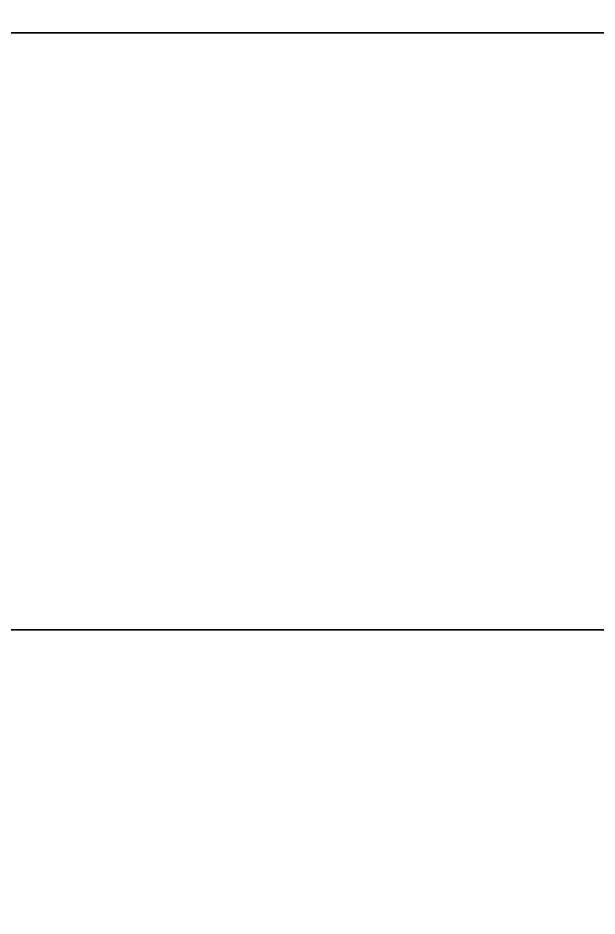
# Model space of a CAD drawing. Extents: x -2.94 to 0, y 0 to 1.37.
# Drawn here: x -1.7818 to -1.7431, y 0.7008 to 0.761 of the extents above; entities that cross this region are included whole.
import ezdxf

# ---------------------------------------------------------------- set-up
doc = ezdxf.new("R2010")
doc.units = 0
for name, color, linetype in [('CAP_1.31', 49, 'CONTINUOUS'), ('CAP_1.8', 49, 'CONTINUOUS'), ('CAP_2.31', 49, 'CONTINUOUS'), ('CAP_2.8', 49, 'CONTINUOUS'), ('EXTRUDE_NURBS_16', 49, 'CONTINUOUS'), ('RECTANGLE', 49, 'CONTINUOUS'), ('ROUNDING_1.8', 49, 'CONTINUOUS'), ('ROUNDING_2.8', 49, 'CONTINUOUS')]:
    doc.layers.add(name, color=color, linetype=linetype)

msp = doc.modelspace()

# ---------------------------------------------------------------- meshes
at = {"layer": 'CAP_1.31'}
mesh = msp.add_polyface(dxfattribs=at)
corners = [(-2.17, 0.76, 2.9754), (-0.7725, 0.76, 1.91), (-0.7725, 0.76, 1.83), (-2.17, 0.76, 2.8954)]
mesh.append_faces([[corners[k] for k in face] for face in [(3, 2, 1, 1), (3, 1, 0, 0)]])
at = {"layer": 'CAP_1.8'}
mesh = msp.add_polyface(dxfattribs=at)
corners = [(-1.87, 0.8, 1.6786), (-1.87, 0.03, 1.6786), (-1.57, 0.03, 1.6786), (-1.57, 0.8, 1.6786)]
mesh.append_faces([[corners[k] for k in face] for face in [(0, 1, 3, 3), (1, 2, 3, 3)]])
at = {"layer": 'CAP_2.31'}
mesh = msp.add_polyface(dxfattribs=at)
corners = [(-2.17, 0.72, 2.9754), (-0.7725, 0.72, 1.91), (-0.7725, 0.72, 1.83), (-2.17, 0.72, 2.8954)]
mesh.append_faces([[corners[k] for k in face] for face in [(0, 1, 3, 3), (1, 2, 3, 3)]])
at = {"layer": 'CAP_2.8'}
mesh = msp.add_polyface(dxfattribs=at)
corners = [(-1.87, 0.8, 1.7106), (-1.87, 0.03, 1.7106), (-1.57, 0.03, 1.7106), (-1.57, 0.8, 1.7106)]
mesh.append_faces([[corners[k] for k in face] for face in [(3, 2, 0, 0), (2, 1, 0, 0)]])
at = {"layer": 'EXTRUDE_NURBS_16'}
mesh = msp.add_polyface(dxfattribs=at)
corners = [(-2.17, 0.76, 2.9754), (-0.7725, 0.76, 1.91), (-0.7725, 0.76, 1.83), (-2.17, 0.76, 2.8954), (-2.17, 0.72, 2.9754), (-0.7725, 0.72, 1.91), (-0.7725, 0.72, 1.83), (-2.17, 0.72, 2.8954)]
mesh.append_faces([[corners[k] for k in face] for face in [(0, 1, 5, 4), (1, 2, 6, 5), (2, 3, 7, 6), (3, 0, 4, 7)]])
at = {"layer": 'RECTANGLE'}
mesh = msp.add_polyface(dxfattribs=at)
corners = [(-1.871, 0.801, 1.6796), (-1.871, 0.029, 1.6796), (-1.569, 0.029, 1.6796), (-1.569, 0.801, 1.6796), (-1.871, 0.801, 1.7096), (-1.871, 0.029, 1.7096), (-1.569, 0.029, 1.7096), (-1.569, 0.801, 1.7096)]
mesh.append_faces([[corners[k] for k in face] for face in [(0, 4, 5, 1), (1, 5, 6, 2), (2, 6, 7, 3), (3, 7, 4, 0)]])
at = {"layer": 'ROUNDING_1.8'}
mesh = msp.add_polyface(dxfattribs=at)
corners = [(-1.871, 0.801, 1.6796), (-1.871, 0.029, 1.6796), (-1.569, 0.029, 1.6796), (-1.569, 0.801, 1.6796), (-1.87, 0.8, 1.6786), (-1.87, 0.03, 1.6786), (-1.57, 0.03, 1.6786), (-1.57, 0.8, 1.6786)]
mesh.append_faces([[corners[k] for k in face] for face in [(0, 1, 5, 4), (1, 2, 6, 5), (2, 3, 7, 6), (3, 0, 4, 7)]])
at = {"layer": 'ROUNDING_2.8'}
mesh = msp.add_polyface(dxfattribs=at)
corners = [(-1.871, 0.801, 1.7096), (-1.871, 0.029, 1.7096), (-1.569, 0.029, 1.7096), (-1.569, 0.801, 1.7096), (-1.87, 0.8, 1.7106), (-1.87, 0.03, 1.7106), (-1.57, 0.03, 1.7106), (-1.57, 0.8, 1.7106)]
mesh.append_faces([[corners[k] for k in face] for face in [(0, 4, 5, 1), (1, 5, 6, 2), (2, 6, 7, 3), (3, 7, 4, 0)]])

doc.saveas('drawing.dxf')
